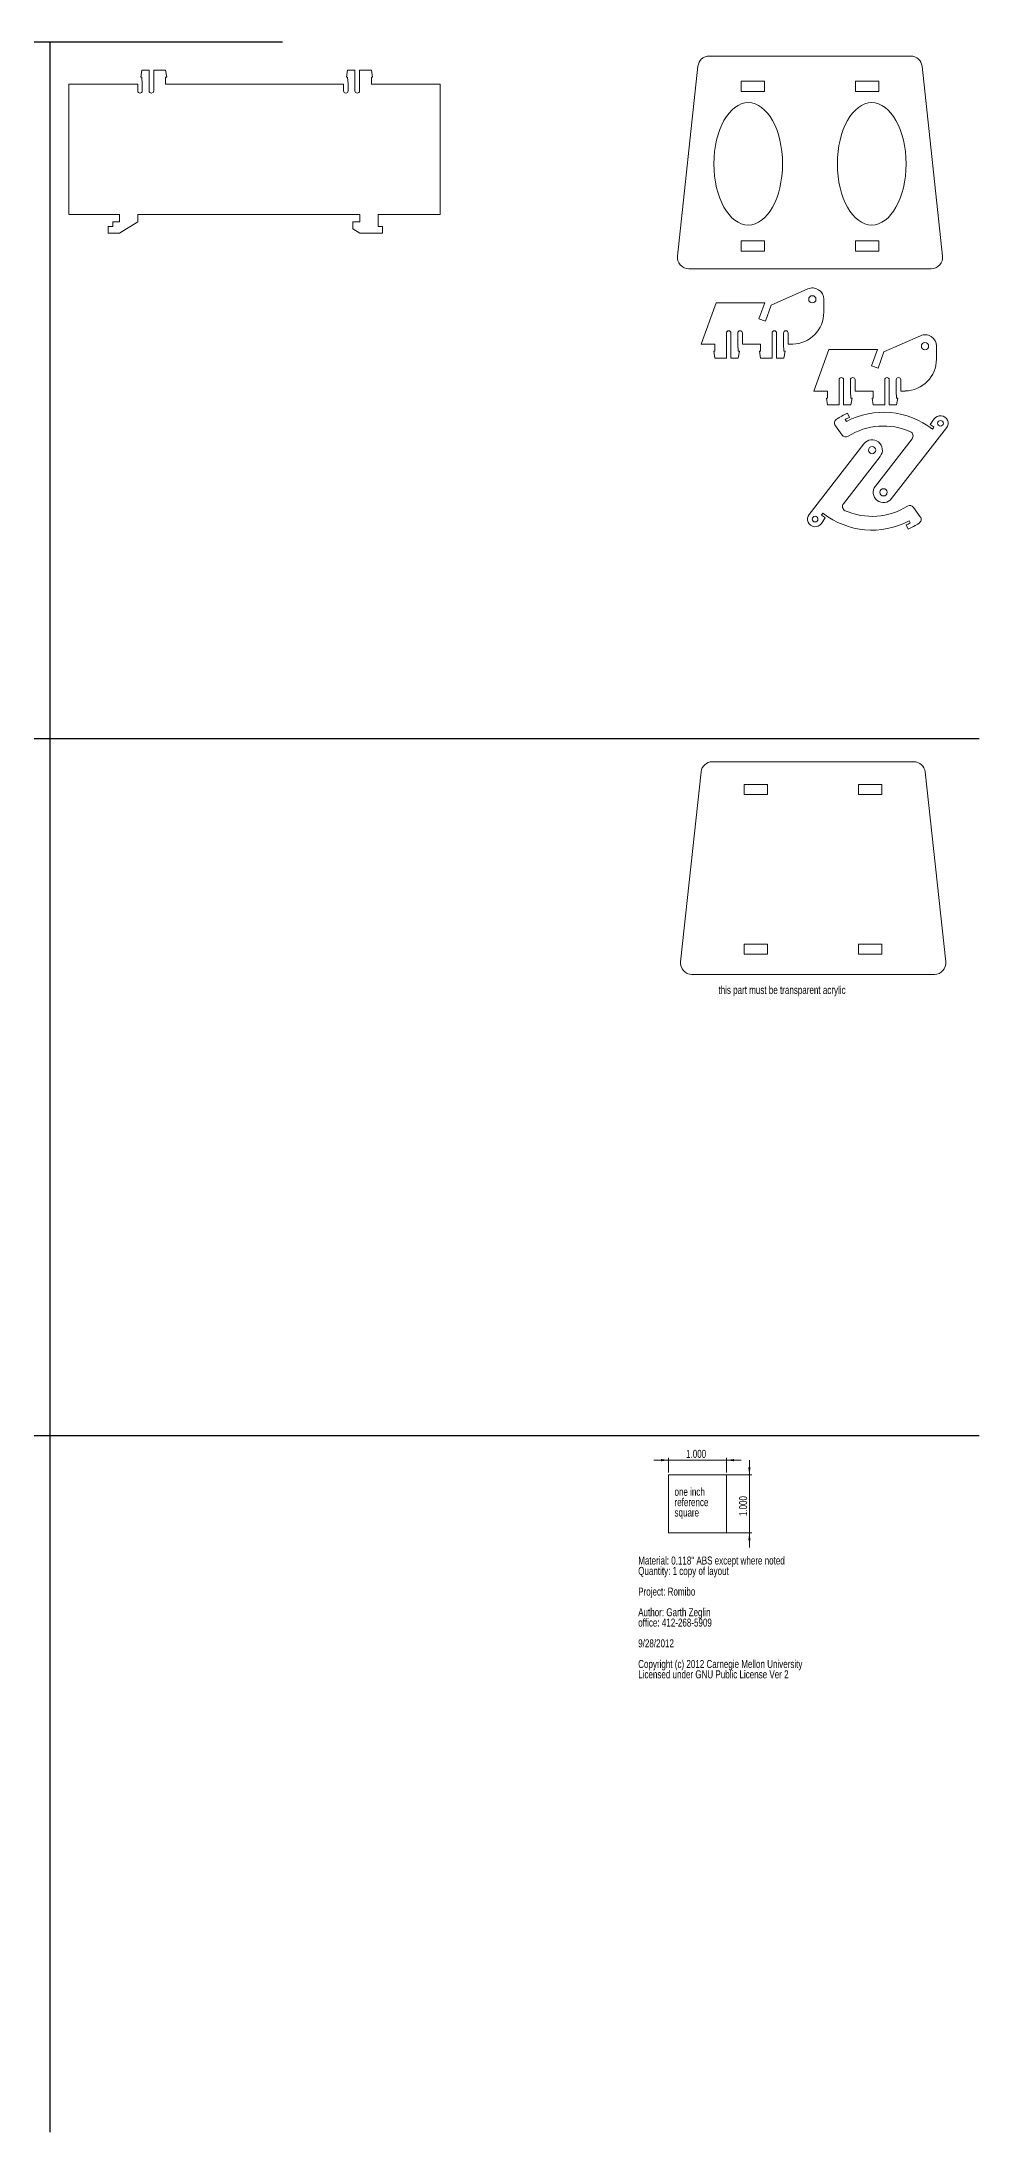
# Model space of a CAD drawing. Header units: inches. Extents: x 0 to 48, y 0 to 36.
# Drawn here: x 31.86 to 48, y 0 to 36 of the extents above; entities that cross this region are included whole.
import ezdxf

# ---------------------------------------------------------------- set-up
doc = ezdxf.new("R2010")
doc.units = ezdxf.units.IN
doc.header["$MEASUREMENT"] = 0
doc.layers.add('CUTLINES', color=1, linetype='Continuous')
doc.layers.add('FORMAT', color=7, linetype='Continuous')
doc.styles.add('SLDTEXTSTYLE0', font='TXT', dxfattribs={"width": 0.75})
doc.dimstyles.new('SLDDIMSTYLE0', dxfattribs={"dimtxt": 0.137795, "dimasz": 0.13, "dimexe": 0, "dimexo": 0.0625, "dimgap": 0.034449, "dimtad": 1, "dimtoh": 1, "dimdec": 3, "dimrnd": 1e-09, "dimzin": 4, "dimdsep": 46, "dimlunit": 5, "dimtxsty": 'SLDTEXTSTYLE0', "dimsah": 1, "dimcen": 0.09, "dimadec": 0, "dimazin": 0, "dimtfac": 1, "dimtdec": 3, "dimtofl": 0, "dimtmove": 0, "dimatfit": 3, "dimfxl": 1, "dimfrac": 2, "dimtolj": 1, "dimtzin": 12, "dimarcsym": 0})

# ---------------------------------------------------------------- blocks, each defined once
blk = doc.blocks.new('*D4')
at = {"color": 7, "linetype": 'Continuous', "lineweight": 0}
for p, q in [((42.651, 11.574), (42.401, 11.574)), ((42.651, 11.362), (42.651, 11.613)), ((42.651, 11.574), (43.651, 11.574)), ((43.651, 11.362), (43.651, 11.613)), ((43.651, 11.574), (43.901, 11.574))]:
    blk.add_line(p, q, dxfattribs=at)
for points in [[(42.651, 11.574), (42.521, 11.594), (42.521, 11.554)], [(43.651, 11.574), (43.781, 11.554), (43.781, 11.594)]]:
    blk.add_solid(points, dxfattribs=at)
at = {"color": 7, "linetype": 'Continuous', "lineweight": 0, "insert": (42.954, 11.751), "char_height": 0.1378, "attachment_point": 1, "style": 'SLDTEXTSTYLE0'}
blk.add_mtext('1.000', dxfattribs=at)
blk = doc.blocks.new('*D5')
at = {"color": 7, "linetype": 'Continuous', "lineweight": 0}
for p, q in [((44.044, 11.322), (44.044, 11.572)), ((42.691, 11.322), (44.084, 11.322)), ((44.044, 11.322), (44.044, 10.322)), ((42.691, 10.322), (44.084, 10.322)), ((44.044, 10.322), (44.044, 10.072))]:
    blk.add_line(p, q, dxfattribs=at)
for points in [[(44.044, 11.322), (44.064, 11.452), (44.024, 11.452)], [(44.044, 10.322), (44.024, 10.192), (44.064, 10.192)]]:
    blk.add_solid(points, dxfattribs=at)
at = {"color": 7, "linetype": 'Continuous', "lineweight": 0, "insert": (43.867, 10.609), "char_height": 0.1378, "attachment_point": 1, "rotation": 90, "style": 'SLDTEXTSTYLE0'}
blk.add_mtext('1.000', dxfattribs=at)
blk = doc.blocks.new('SW_NOTE_3')
at = {"color": 0, "linetype": 'Continuous', "lineweight": 0, "char_height": 0.1378, "attachment_point": 1, "style": 'SLDTEXTSTYLE0'}
for s, insert in [('Quantity: 1 copy of layout', (0, -0.001)), ('Material: 0.118" ABS except where noted', (0, 0.178)), ('Project: Romibo', (0, -0.357)), ('Author: Garth Zeglin', (0, -0.713)), ('office: 412-268-5909', (0, -0.891)), ('9/28/2012', (0, -1.248)), ('Copyright (c) 2012 Carnegie Mellon University', (0, -1.604)), ('Licensed under GNU Public License Ver 2', (0, -1.782))]:
    blk.add_mtext(s, dxfattribs=dict(at, insert=insert))
blk = doc.blocks.new('SW_NOTE_4')
at = {"color": 0, "linetype": 'Continuous', "lineweight": 0, "char_height": 0.1378, "attachment_point": 1, "style": 'SLDTEXTSTYLE0'}
for s, insert in [('one inch', (0, 0.178)), ('reference', (0, -0.001)), ('square', (0, -0.179))]:
    blk.add_mtext(s, dxfattribs=dict(at, insert=insert))

msp = doc.modelspace()

# ---------------------------------------------------------------- linework, layer by layer
at = {"color": 7, "linetype": 'Continuous', "lineweight": 0}
for p, q in [((42.6514, 11.3222), (43.6514, 11.3222)), ((42.6514, 11.3222), (42.6514, 10.3222)), ((43.6514, 11.3222), (43.6514, 10.3222)), ((42.6514, 10.3222), (43.6514, 10.3222))]:
    msp.add_line(p, q, dxfattribs=at)
at = {"layer": 'CUTLINES', "linetype": 'Continuous', "lineweight": 0}
for p, q in [((46.8206, 35.7549), (43.3538, 35.7549)), ((33.5648, 35.3911), (33.5845, 35.5092)), ((33.5845, 35.3911), (33.5648, 35.3911)), ((33.5845, 35.5092), (33.7105, 35.5092)), ((33.5924, 35.269), (33.5845, 35.3911)), ((33.7105, 35.5092), (33.7105, 35.1548)), ((33.7893, 35.1548), (33.7893, 35.5092)), ((33.7893, 35.5092), (33.994, 35.5092)), ((33.994, 35.5092), (34.0137, 35.3911)), ((34.0137, 35.3911), (33.994, 35.3911)), ((33.994, 35.3911), (33.994, 35.269)), ((37.1082, 35.3911), (37.1278, 35.5092)), ((37.1278, 35.3911), (37.1082, 35.3911)), ((37.1278, 35.5092), (37.2538, 35.5092)), ((37.1357, 35.269), (37.1278, 35.3911)), ((37.2538, 35.5092), (37.2538, 35.1548)), ((37.3326, 35.1548), (37.3326, 35.5092)), ((37.3326, 35.5092), (37.5373, 35.5092)), ((37.5373, 35.5092), (37.557, 35.3911)), ((37.557, 35.3911), (37.5373, 35.3911)), ((37.5373, 35.3911), (37.5373, 35.269)), ((43.158, 35.5792), (42.8049, 32.3102)), ((44.3037, 35.3222), (43.9021, 35.3222)), ((43.9021, 35.3222), (43.9021, 35.1456)), ((44.3037, 35.1456), (44.3037, 35.3222)), ((46.2722, 35.3222), (45.8706, 35.3222)), ((45.8706, 35.3222), (45.8706, 35.1456)), ((46.2722, 35.1456), (46.2722, 35.3222)), ((47.3695, 32.3102), (47.0163, 35.5792)), ((32.3269, 35.269), (32.3269, 33.0249)), ((33.5137, 35.269), (32.3269, 35.269)), ((33.5137, 35.1548), (33.5137, 35.269)), ((33.5924, 35.269), (33.5924, 35.1548)), ((37.057, 35.269), (33.994, 35.269)), ((37.057, 35.1548), (37.057, 35.269)), ((37.1357, 35.269), (37.1357, 35.1548)), ((38.7215, 35.269), (37.5373, 35.269)), ((38.7215, 33.0249), (38.7215, 35.269)), ((43.9021, 35.1456), (44.3037, 35.1456)), ((45.8706, 35.1456), (46.2722, 35.1456)), ((32.3269, 33.0249), (33.2026, 33.0249)), ((33.0058, 32.7021), (33.0058, 32.8202)), ((33.0058, 32.8202), (33.0845, 32.8202)), ((33.0845, 32.8202), (33.0845, 32.8989)), ((33.0845, 32.8989), (33.2026, 32.8989)), ((33.2026, 32.8989), (33.2026, 33.0249)), ((33.5176, 32.8989), (33.2026, 32.7021)), ((33.5176, 33.0249), (33.5176, 32.8989)), ((33.5176, 33.0249), (37.3365, 33.0249)), ((37.2184, 32.7808), (37.2184, 32.8989)), ((37.2184, 32.8989), (37.3365, 32.8989)), ((37.3365, 32.7021), (37.2184, 32.7808)), ((37.3365, 32.8989), (37.3365, 33.0249)), ((37.6515, 33.0249), (38.7215, 33.0249)), ((37.6515, 33.0249), (37.6515, 32.8202)), ((37.6515, 32.8202), (37.7302, 32.8202)), ((37.7302, 32.8202), (37.7302, 32.7021)), ((33.2026, 32.7021), (33.0058, 32.7021)), ((37.7302, 32.7021), (37.3365, 32.7021)), ((44.3037, 32.5725), (43.9021, 32.5725)), ((43.9021, 32.5725), (43.9021, 32.396)), ((44.3037, 32.396), (44.3037, 32.5725)), ((46.2722, 32.5725), (45.8706, 32.5725)), ((45.8706, 32.5725), (45.8706, 32.396)), ((46.2722, 32.396), (46.2722, 32.5725)), ((47.1738, 32.0922), (43.0006, 32.0922)), ((43.9021, 32.396), (44.3037, 32.396)), ((45.8706, 32.396), (46.2722, 32.396)), ((45.0477, 31.7454), (44.4213, 31.4663)), ((43.4724, 31.5067), (43.2125, 30.7927)), ((44.3103, 31.5067), (43.4724, 31.5067)), ((44.2085, 31.2268), (44.3103, 31.5067)), ((44.4213, 31.4663), (44.3194, 31.1864)), ((45.3246, 31.3439), (45.3246, 31.5655)), ((43.6475, 30.5526), (43.6475, 30.9857)), ((43.7262, 30.9857), (43.7262, 30.5526)), ((43.8443, 30.9857), (43.8443, 30.7927)), ((43.923, 30.7927), (43.923, 30.9857)), ((44.3194, 31.1864), (44.2085, 31.2268)), ((44.4349, 30.5526), (44.4349, 30.9857)), ((44.5136, 30.9857), (44.5136, 30.5526)), ((44.6317, 30.9857), (44.6317, 30.7927)), ((44.7104, 30.7927), (44.7104, 30.9857)), ((43.2125, 30.7927), (43.4506, 30.7927)), ((43.4309, 30.6707), (43.4506, 30.5526)), ((43.4506, 30.6707), (43.4309, 30.6707)), ((43.4506, 30.7927), (43.4506, 30.6707)), ((43.8522, 30.6707), (43.8443, 30.7927)), ((43.8719, 30.6707), (43.8522, 30.6707)), ((43.8522, 30.5526), (43.8719, 30.6707)), ((43.923, 30.7927), (44.238, 30.7927)), ((44.2183, 30.6707), (44.238, 30.5526)), ((44.238, 30.6707), (44.2183, 30.6707)), ((44.238, 30.7927), (44.238, 30.6707)), ((44.6396, 30.6707), (44.6317, 30.7927)), ((44.6593, 30.6707), (44.6396, 30.6707)), ((44.6396, 30.5526), (44.6593, 30.6707)), ((44.7104, 30.7927), (44.7892, 30.7927)), ((44.7892, 30.7927), (44.7892, 30.793)), ((45.4119, 30.7001), (45.152, 29.9861)), ((46.2498, 30.7001), (45.4119, 30.7001)), ((46.148, 30.4202), (46.2498, 30.7001)), ((46.3608, 30.6597), (46.2589, 30.3798)), ((46.9872, 30.9387), (46.3608, 30.6597)), ((47.2641, 30.5373), (47.2641, 30.7589)), ((43.4506, 30.5526), (43.6475, 30.5526)), ((43.7262, 30.5526), (43.8522, 30.5526)), ((44.238, 30.5526), (44.4349, 30.5526)), ((44.5136, 30.5526), (44.6396, 30.5526)), ((46.2589, 30.3798), (46.148, 30.4202)), ((45.152, 29.9861), (45.3901, 29.9861)), ((45.3901, 29.9861), (45.3901, 29.8641)), ((45.587, 29.746), (45.587, 30.179)), ((45.6657, 30.179), (45.6657, 29.746)), ((45.7838, 30.179), (45.7838, 29.9861)), ((45.7917, 29.8641), (45.7838, 29.9861)), ((45.8626, 29.9861), (45.8626, 30.179)), ((45.8626, 29.9861), (46.1775, 29.9861)), ((46.1775, 29.9861), (46.1775, 29.8641)), ((46.3744, 29.746), (46.3744, 30.179)), ((46.4531, 30.179), (46.4531, 29.746)), ((46.5712, 30.179), (46.5712, 29.9861)), ((46.5791, 29.8641), (46.5712, 29.9861)), ((46.65, 29.9861), (46.65, 30.179)), ((46.65, 29.9861), (46.7287, 29.9861)), ((46.7287, 29.9861), (46.7287, 29.9864)), ((45.3704, 29.8641), (45.3901, 29.746)), ((45.3901, 29.8641), (45.3704, 29.8641)), ((45.3901, 29.746), (45.587, 29.746)), ((45.6657, 29.746), (45.7917, 29.746)), ((45.7658, 29.5312), (45.7332, 29.6029)), ((45.8114, 29.8641), (45.7917, 29.8641)), ((45.7917, 29.746), (45.8114, 29.8641)), ((46.1578, 29.8641), (46.1775, 29.746)), ((46.1775, 29.8641), (46.1578, 29.8641)), ((46.1775, 29.746), (46.3744, 29.746)), ((46.4531, 29.746), (46.5791, 29.746)), ((46.5988, 29.8641), (46.5791, 29.8641)), ((46.5791, 29.746), (46.5988, 29.8641)), ((45.5238, 29.388), (45.6393, 29.2282)), ((45.7134, 29.4617), (45.6951, 29.4966)), ((46.8457, 29.1649), (46.2131, 28.3499)), ((46.493, 28.1326), (47.4375, 29.3494)), ((47.2257, 29.5046), (47.1586, 29.4074)), ((47.2221, 29.3609), (47.198, 29.3298)), ((46.0163, 29.0773), (45.0718, 27.8605)), ((45.6636, 28.045), (46.2962, 28.86)), ((45.2836, 27.7053), (45.3507, 27.8025)), ((45.2872, 27.849), (45.3113, 27.8801)), ((46.796, 27.7482), (46.8142, 27.7133)), ((46.9855, 27.8219), (46.87, 27.9817)), ((46.7435, 27.6787), (46.7761, 27.607)), ((43.2124, 23.4257), (42.8592, 20.1567)), ((46.875, 23.6015), (43.4081, 23.6015)), ((47.4239, 20.1567), (47.0707, 23.4257)), ((44.3581, 23.2117), (43.9565, 23.2117)), ((43.9565, 23.2117), (43.9565, 23.0351)), ((44.3581, 23.0351), (44.3581, 23.2117)), ((46.3266, 23.2117), (45.925, 23.2117)), ((45.925, 23.2117), (45.925, 23.0351)), ((46.3266, 23.0351), (46.3266, 23.2117)), ((43.9565, 23.0351), (44.3581, 23.0351)), ((45.925, 23.0351), (46.3266, 23.0351)), ((44.3581, 20.462), (43.9565, 20.462)), ((43.9565, 20.462), (43.9565, 20.2855)), ((43.9565, 20.2855), (44.3581, 20.2855)), ((44.3581, 20.2855), (44.3581, 20.462)), ((46.3266, 20.462), (45.925, 20.462)), ((45.925, 20.462), (45.925, 20.2855)), ((45.925, 20.2855), (46.3266, 20.2855)), ((46.3266, 20.2855), (46.3266, 20.462)), ((47.2282, 19.9387), (43.0549, 19.9387))]:
    msp.add_line(p, q, dxfattribs=at)
for centre, radius in [((45.1278, 31.5655), 0.0625), ((47.0673, 30.7589), 0.0625), ((47.3338, 29.4299), 0.0492), ((46.1563, 28.9686), 0.0625), ((46.353, 28.2413), 0.0625), ((45.1755, 27.78), 0.0492)]:
    msp.add_circle(centre, radius, dxfattribs=at)
for centre, radius, start, end in [((43.3538, 35.5581), 0.1969, 90, 173.83359), ((46.8206, 35.5581), 0.1969, 6.16641, 90), ((33.553, 35.1548), 0.0394, 180, 0), ((33.7499, 35.1548), 0.0394, 180, 0), ((37.0963, 35.1548), 0.0394, 180, 0), ((37.2932, 35.1548), 0.0394, 180, 0), ((43.0006, 32.289), 0.1969, 173.83359, 270), ((47.1738, 32.289), 0.1969, 270, 6.16641), ((45.1278, 31.5655), 0.1969, 0, 114.01224), ((44.7734, 31.3439), 0.5512, 271.63725, 0), ((43.6868, 30.9857), 0.0394, 0, 180), ((43.8837, 30.9857), 0.0394, 0, 180), ((44.4742, 30.9857), 0.0394, 0, 180), ((44.6711, 30.9857), 0.0394, 0, 180), ((47.0673, 30.7589), 0.1969, 0, 114.01224), ((46.7129, 30.5373), 0.5512, 271.63725, 0), ((45.6263, 30.179), 0.0394, 0, 180), ((45.8232, 30.179), 0.0394, 360, 180), ((46.4137, 30.179), 0.0394, 0, 180), ((46.6106, 30.179), 0.0394, 360, 180), ((46.353, 28.2413), 1.4961, 114.47694, 122.68892), ((46.353, 28.2413), 1.4173, 114.47694, 117.66045), ((46.353, 28.2413), 1.378, 52.17956, 117.66045), ((47.3338, 29.4299), 0.1313, 322.17956, 145.36307), ((45.5876, 29.4341), 0.0787, 122.68892, 215.87366), ((45.7031, 29.2743), 0.0787, 215.87366, 302.17459), ((46.353, 28.2413), 1.1417, 66.10982, 122.17459), ((46.7835, 29.2132), 0.0787, 322.17956, 66.10982), ((46.353, 28.2413), 1.4173, 52.17956, 55.36307), ((46.1563, 28.9686), 0.1772, 322.17956, 142.17956), ((46.353, 28.2413), 0.1772, 142.17956, 322.17956), ((45.1755, 27.78), 0.1313, 142.17956, 325.36307), ((46.1563, 28.9686), 1.4173, 232.17956, 235.36307), ((46.1563, 28.9686), 1.378, 232.17956, 297.66045), ((45.7258, 27.9967), 0.0787, 142.17956, 246.10982), ((46.1563, 28.9686), 1.1417, 246.10982, 302.17459), ((46.8062, 27.9356), 0.0787, 35.87366, 122.17459), ((46.9217, 27.7758), 0.0787, 302.68892, 35.87366), ((46.1563, 28.9686), 1.4173, 294.47694, 297.66045), ((46.1563, 28.9686), 1.4961, 294.47694, 302.68892), ((43.4081, 23.4046), 0.1969, 90, 173.83359), ((46.875, 23.4046), 0.1969, 6.16641, 90), ((43.0549, 20.1356), 0.1969, 173.83359, 270), ((47.2282, 20.1356), 0.1969, 270, 6.16641)]:
    msp.add_arc(centre, radius, start, end, dxfattribs=at)
for centre in [(44.0242, 33.8984), (46.1502, 33.8984)]:
    msp.add_ellipse(centre, major_axis=(0, -1.0543), ratio=0.560156, dxfattribs=at)
at = {"layer": 'FORMAT'}
for p, q in [((18, 36), (36.0076, 36)), ((32, 36), (32, 0)), ((0, 24), (48, 24)), ((0, 12), (48, 12))]:
    msp.add_line(p, q, dxfattribs=at)

# ---------------------------------------------------------------- block references
at = {"color": 7, "linetype": 'Continuous', "lineweight": 0}
for name, p in [('SW_NOTE_4', (42.755, 10.9199)), ('SW_NOTE_3', (42.13, 9.7361))]:
    msp.add_blockref(name, p, dxfattribs=at)

# ---------------------------------------------------------------- texts
at = {"layer": 'CUTLINES', "insert": (43.5111, 19.7402), "char_height": 0.137795, "attachment_point": 1, "style": 'SLDTEXTSTYLE0'}
msp.add_mtext('this part must be transparent acrylic', dxfattribs=at)

# ---------------------------------------------------------------- dimensions: what is measured, and where the dimension line sits
at = {"color": 7, "linetype": 'Continuous', "lineweight": 0}
dim = msp.add_linear_dim(base=(43.6514, 11.5736), p1=(42.6514, 11.3222), p2=(43.6514, 11.3222), dimstyle='SLDDIMSTYLE0', dxfattribs=at)
dim.commit()
dim.dimension.update_dxf_attribs({"geometry": '*D4', "text_midpoint": (43.1828, 11.5736), "dimtype": 160})
dim = msp.add_linear_dim(base=(44.0444, 10.3222), p1=(42.6514, 11.3222), p2=(42.6514, 10.3222), angle=90, dimstyle='SLDDIMSTYLE0', dxfattribs=at)
dim.commit()
dim.dimension.update_dxf_attribs({"geometry": '*D5', "text_midpoint": (44.0444, 10.8379), "dimtype": 160})

doc.saveas('drawing.dxf')
